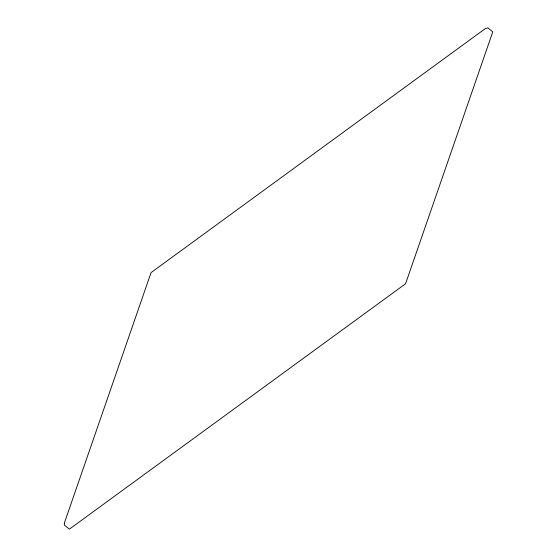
<?xml version="1.0" encoding="UTF-8"?>
<svg xmlns="http://www.w3.org/2000/svg" width="557" height="557" viewBox="0 0 557 557"><rect width="100%" height="100%" fill="white"/><g stroke="black" fill="none" stroke-linecap="round" stroke-linejoin="round"><path stroke-width="0.84" d="M64.306 523.232L64.452 525.181L69.388 529.15L405.566 283.75L492.785 31.867L487.848 27.899L485.314 28.609L151.058 272.61L64.306 523.232"/></g></svg>
